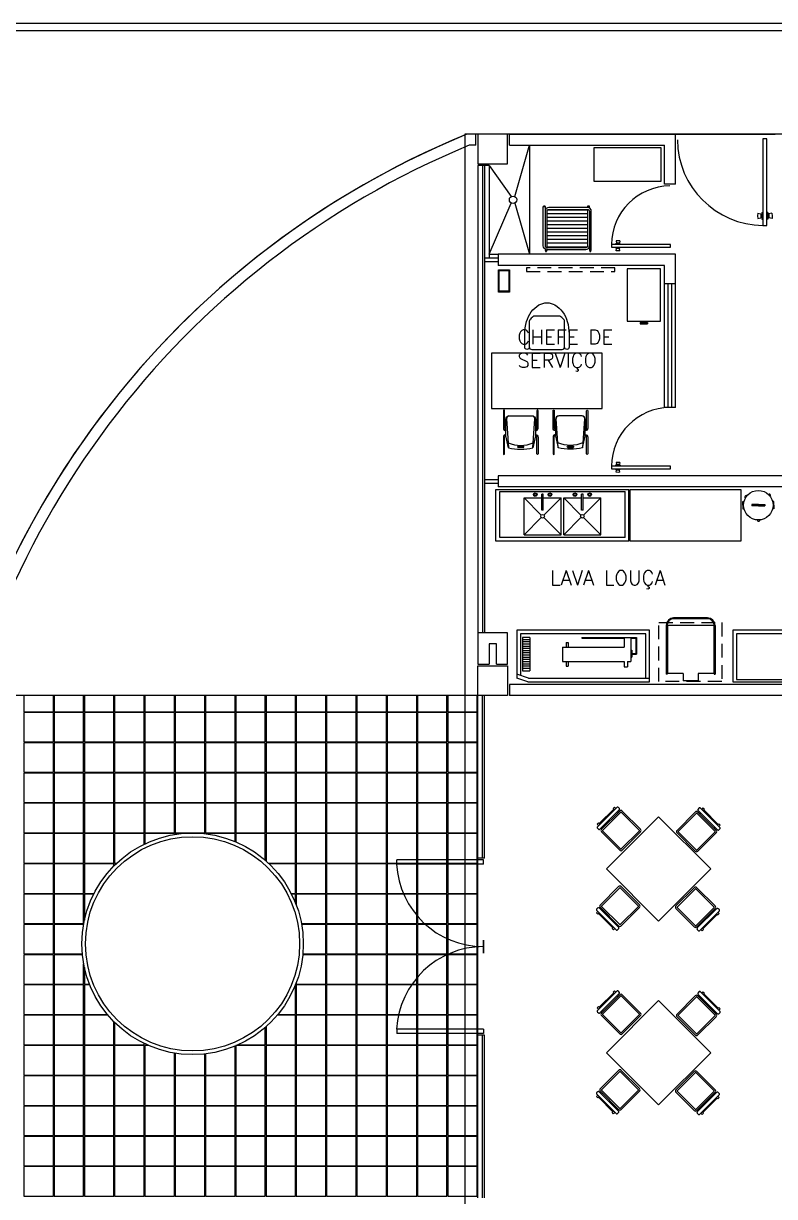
# Model space of a CAD drawing. Extents: x -358 to -207, y -206 to -105.
# Drawn here: x -302.27 to -292.09, y -155.41 to -139.53 of the extents above; entities that cross this region are included whole.
import ezdxf

# ---------------------------------------------------------------- set-up
doc = ezdxf.new("R2010")
doc.units = 0
doc.header["$LTSCALE"] = 1.5
doc.header["$MEASUREMENT"] = 0
doc.linetypes.add('HIDDEN', pattern=[0.375, 0.25, -0.125])
doc.layers.get('0').update_dxf_attribs({"linetype": 'CONTINUOUS'})
for name, color, linetype in [('8CMOB01', 8, 'CONTINUOUS'), ('9CCOLUMNA', 5, 'CONTINUOUS'), ('AREAS', 253, 'CONTINUOUS'), ('CANCEL', 6, 'CONTINUOUS'), ('CCPTAS', 6, 'CONTINUOUS'), ('MOB', 8, 'CONTINUOUS'), ('MSAN', 6, 'CONTINUOUS'), ('OBRAEXTERIOR', 15, 'CONTINUOUS'), ('PISO', 8, 'CONTINUOUS'), ('PUERTAS', 6, 'CONTINUOUS'), ('RCMURO01', 3, 'CONTINUOUS')]:
    doc.layers.add(name, color=color, linetype=linetype)
doc.styles.add('REG-60', font='ROMANS.shx', dxfattribs={"height": 0.195})
doc.styles.add('ROMANS', font='ROMANS.SHX')

# ---------------------------------------------------------------- blocks, each defined once
blk = doc.blocks.new('MUCO01PL')
at = {"color": 0, "linetype": 'ByBlock'}
for p, q in [((0.183, -0.12), (-0.167, -0.12)), ((-0.158, -0.01), (-0.132, -0.01)), ((-0.158, -0.01), (-0.158, -0.035)), ((-0.158, -0.083), (-0.158, -0.098)), ((-0.132, -0.035), (-0.132, -0.01)), ((-0.132, -0.022), (0.145, -0.022)), ((-0.132, -0.098), (-0.132, -0.083)), ((0.145, -0.01), (0.171, -0.01)), ((0.145, -0.01), (0.145, -0.035)), ((0.145, -0.083), (0.145, -0.098)), ((0.171, -0.035), (0.171, -0.01)), ((0.171, -0.098), (0.171, -0.083)), ((0.186, -0.473), (0.186, -0.123))]:
    blk.add_line(p, q, dxfattribs=at)
for points in [[(0.19, -0.035), (-0.18, -0.035, 0.414214), (-0.195, -0.05), (-0.195, -0.068, 0.414214), (-0.18, -0.083), (0.19, -0.083, 0.414214), (0.205, -0.068), (0.205, -0.05, 0.414214)], [(0.183, -0.098), (-0.167, -0.098, 0.414214), (-0.192, -0.123), (-0.192, -0.473, 0.414214), (-0.167, -0.498), (0.183, -0.498, 0.414214), (0.208, -0.473), (0.208, -0.123, 0.414214)]]:
    blk.add_lwpolyline(points, format="xyb", close=True, dxfattribs=at)
for points in [[(-0.17, -0.123), (-0.17, -0.473)], [(-0.167, -0.475), (0.183, -0.475)]]:
    blk.add_lwpolyline(points, dxfattribs=at)
for centre, start, end in [((-0.167, -0.123), 90, 180), ((0.183, -0.123), 0, 90), ((-0.167, -0.473), 180, 270), ((0.183, -0.473), 270, 0)]:
    blk.add_arc(centre, 0.0029, start, end, dxfattribs=at)
blk = doc.blocks.new('MUCO06PL')
at = {"color": 0, "linetype": 'ByBlock'}
blk.add_lwpolyline([(-0.498, 0.497), (-0.498, -0.503), (0.502, -0.503), (0.502, 0.497)], close=True, dxfattribs=at)
blk.add_blockref('MUCO01PL', (0.002, 1.022), dxfattribs=at)
for p, rotation in [((-1.022, 0.002), 90), ((1.022, -0.002), 270), ((-0.002, -1.022), 180)]:
    blk.add_blockref('MUCO01PL', p, dxfattribs=dict(at, rotation=rotation))
blk = doc.blocks.new('PTA-2')
for p, q in [((-0.475, 0.5), (-0.5, 0.5)), ((-0.5, 0), (-0.5, 0.5)), ((-0.475, 0), (-0.475, 0.5)), ((0.475, 0.5), (0.5, 0.5)), ((0.475, 0), (0.475, 0.5)), ((0.5, 0), (0.5, 0.5)), ((-0.475, 0), (-0.5, 0)), ((0.0367, 0), (-0.0367, 0)), ((-0.0367, 0), (0.0367, 0)), ((0.475, 0), (0.5, 0))]:
    blk.add_line(p, q)
for centre, start, end in [((-0.5012, -0.0005), 0.05524, 87.00716), ((0.5012, -0.0005), 92.99284, 179.94476)]:
    blk.add_arc(centre, 0.5012, start, end)
blk = doc.blocks.new('51926A1J')
for p, q in [((0.06, -0.02), (0.06, -0.565)), ((0.11, -0.02), (0.11, -0.57)), ((0.16, -0.02), (0.16, -0.57)), ((0.21, -0.02), (0.21, -0.57)), ((0.26, -0.02), (0.26, -0.57)), ((0.31, -0.02), (0.31, -0.57)), ((0.36, -0.02), (0.36, -0.57)), ((0.41, -0.02), (0.41, -0.57)), ((0.46, -0.02), (0.46, -0.57)), ((0.51, -0.02), (0.51, -0.57)), ((0.56, -0.025), (0.56, -0.57))]:
    blk.add_line(p, q)
for points in [[(0.012, -0.015), (0, -0.015), (0, 0), (0.012, 0)], [(0.032, 0.005), (0.012, 0.005), (0.012, -0.02), (0.025, -0.02)], [(0.607, 0.01), (0.62, 0.01), (0.62, 0.025), (0.607, 0.025)], [(0.012, -0.615), (0, -0.615), (0, -0.6), (0.012, -0.6)], [(0.607, -0.59), (0.62, -0.59), (0.62, -0.575), (0.607, -0.575)]]:
    blk.add_lwpolyline(points)
for points in [[(0.588, -0.595), (0.607, -0.595), (0.607, -0.57), (0.595, -0.57, -0.414214), (0.545, -0.62), (0.012, -0.62), (0.012, -0.595), (0.545, -0.595, 0.414214), (0.57, -0.57), (0.075, -0.57, -0.414214), (0.05, -0.545), (0.05, -0.02, -0.414214), (0.075, 0.005), (0.607, 0.005), (0.607, 0.03), (0.075, 0.03, 0.414214), (0.025, -0.02), (0.025, -0.545, 0.414214), (0.075, -0.595)], [(0.595, -0.57), (0.595, -0.045, 0.414214), (0.545, 0.005)], [(0.05, -0.02), (0.545, -0.02, -0.414214), (0.57, -0.045), (0.57, -0.57)]]:
    blk.add_lwpolyline(points, format="xyb")
at = {"style": 'ROMANS'}
for tag, p, flags in [('CLAVEENPLANO', (0.277, -0.551), 4), ('CLAVEIMSS', (0.288, -0.686), 3), ('DESCRIPCION', (0.288, -0.847), 3), ('LOCALIMSS', (0.287, -0.998), 5), ('LOCAL', (0.287, -1.141), 5), ('AREA', (0.287, -1.287), 5)]:
    blk.add_attdef(tag, p, '', height=0.1, dxfattribs=dict(at, flags=flags))
blk = doc.blocks.new('CARRO-ASEO')
at = {"layer": 'MOB', "rotation": 90}
blk.add_blockref('51926A1J', (-0.296, -0.74), dxfattribs=at)
blk = doc.blocks.new('PUERTA')
at = {"color": 0}
for p, q in [((-1.243, 0.995), (-1.242, 1.032)), ((-1.241, 0.962), (-1.243, 0.995)), ((-1.242, 1.032), (-1.202, 1.024)), ((-1.241, 0.962), (-1.202, 0.969)), ((-1.202, 0.969), (-1.202, 1.024)), ((-1.202, 1.016), (-1.188, 1.016)), ((-1.202, 0.976), (-1.188, 0.976)), ((-1.188, 0.955), (-1.188, 1.042)), ((-1.188, 1.042), (-1.175, 1.042)), ((-1.188, 0.955), (-1.175, 0.955)), ((-1.108, 1.042), (-1.121, 1.042)), ((-1.108, 0.955), (-1.121, 0.955)), ((-1.108, 0.955), (-1.108, 1.042)), ((-1.095, 1.016), (-1.108, 1.016)), ((-1.095, 0.976), (-1.108, 0.976)), ((-1.055, 1.032), (-1.095, 1.024)), ((-1.095, 0.969), (-1.095, 1.024)), ((-1.055, 0.962), (-1.095, 0.969)), ((-1.053, 0.995), (-1.055, 1.032)), ((-1.055, 0.962), (-1.053, 0.995))]:
    blk.add_line(p, q, dxfattribs=at)
blk.add_lwpolyline([(-1.123, 1.122), (-1.174, 1.122), (-1.174, -0.013), (-1.123, -0.013), (-1.123, 1.121)], dxfattribs=at)
blk.add_arc((-1.132, -0.01), 1.132, 0.5231, 89.5602, dxfattribs=at)
blk = doc.blocks.new('ANAQUEL')
for p, q in [((0.455, 0.45), (-0.455, 0.45)), ((-0.455, 0.45), (-0.455, 0)), ((0.455, 0), (0.455, 0.45)), ((-0.455, 0), (0.455, 0))]:
    blk.add_line(p, q)
blk = doc.blocks.new('M-180-ESCURRI')
for p, q in [((-0.15, 0.7), (-1.8, 0.7)), ((-1.8, 0.7), (-1.8, 0)), ((-0.158, 0.65), (-1.8, 0.65)), ((-1.75, 0.65), (-1.75, 0.05)), ((-0.158, 0.65), (0, 0.597)), ((-0.15, 0.7), (0, 0.65)), ((0, 0), (0, 0.65)), ((-0.079, 0.55), (-0.179, 0.55)), ((-0.179, 0.1), (-0.179, 0.55)), ((-0.179, 0.52), (-0.079, 0.52)), ((-0.179, 0.49), (-0.079, 0.49)), ((-0.079, 0.1), (-0.079, 0.55)), ((-0.05, 0.05), (-0.05, 0.614)), ((-0.179, 0.46), (-0.079, 0.46)), ((-0.179, 0.43), (-0.079, 0.43)), ((-0.179, 0.4), (-0.079, 0.4)), ((-0.179, 0.37), (-0.079, 0.37)), ((-0.179, 0.34), (-0.079, 0.34)), ((-0.179, 0.31), (-0.079, 0.31)), ((-0.179, 0.28), (-0.079, 0.28)), ((-0.179, 0.25), (-0.079, 0.25)), ((-0.179, 0.22), (-0.079, 0.22)), ((-0.179, 0.19), (-0.079, 0.19)), ((-0.179, 0.16), (-0.079, 0.16)), ((-1.8, 0), (0, 0)), ((-1.75, 0.05), (-0.05, 0.05)), ((-0.179, 0.13), (-0.079, 0.13)), ((-0.179, 0.1), (-0.079, 0.1))]:
    blk.add_line(p, q)
blk = doc.blocks.new('E-T40LB')
at = {"layer": 'MOB'}
for p, q in [((-0.37, -0.176), (-0.37, 0.665)), ((-0.37, 0.665), (-0.116, 0.665)), ((-0.37, 0.575), (0, 0.575)), ((-0.36, 0.655), (-0.126, 0.655)), ((-0.36, 0.575), (-0.36, 0.655)), ((-0.176, 0.575), (-0.176, 0.594)), ((-0.176, 0.594), (-0.066, 0.594)), ((-0.126, 0.594), (-0.126, 0.655)), ((-0.116, 0.594), (-0.116, 0.665)), ((-0.066, 0.575), (-0.066, 0.594)), ((0, 0.525), (0, 0.575)), ((-0.37, 0.475), (-0.22, 0.475)), ((-0.36, -0.176), (-0.36, 0.475)), ((-0.22, -0.475), (-0.22, 0.475)), ((0, 0.525), (0.081, 0.525)), ((0, -0.475), (0, 0.475)), ((0, 0.475), (0.081, 0.475)), ((0.081, 0.475), (0.081, 0.525)), ((-0.37, -0.176), (-0.36, -0.176)), ((-0.292, -0.388), (-0.22, -0.388)), ((-0.292, -0.418), (-0.292, -0.388)), ((-0.292, -0.418), (-0.22, -0.418)), ((-0.22, -0.475), (0, -0.475)), ((0, -0.388), (0.072, -0.388)), ((0, -0.418), (0.072, -0.418)), ((0.072, -0.418), (0.072, -0.388))]:
    blk.add_line(p, q, dxfattribs=at)
blk = doc.blocks.new('M180DTC')
for p, q in [((-0.9, 0.7), (0.9, 0.7)), ((-0.9, 0.7), (-0.9, 0)), ((-0.85, 0.65), (0.85, 0.65)), ((-0.85, 0.65), (-0.85, 0.03)), ((0.85, 0.65), (0.85, 0.03)), ((0.9, 0.7), (0.9, 0)), ((-0.019, 0.615), (-0.519, 0.615)), ((-0.519, 0.615), (-0.287, 0.383)), ((-0.519, 0.615), (-0.519, 0.115)), ((-0.251, 0.383), (-0.019, 0.615)), ((-0.019, 0.615), (-0.019, 0.115)), ((0.519, 0.615), (0.019, 0.615)), ((0.019, 0.615), (0.019, 0.115)), ((0.019, 0.615), (0.251, 0.383)), ((0.287, 0.383), (0.519, 0.615)), ((0.519, 0.615), (0.519, 0.115)), ((-0.519, 0.115), (-0.287, 0.348)), ((-0.251, 0.348), (-0.019, 0.115)), ((0.019, 0.115), (0.251, 0.348)), ((0.287, 0.348), (0.519, 0.115)), ((-0.279, 0.281), (-0.279, 0.067)), ((-0.279, 0.281), (-0.259, 0.281)), ((-0.259, 0.281), (-0.259, 0.067)), ((0.259, 0.281), (0.279, 0.281)), ((0.259, 0.281), (0.259, 0.067)), ((0.279, 0.281), (0.279, 0.067)), ((0.9, 0), (-0.9, 0)), ((0.85, 0.03), (-0.85, 0.03)), ((-0.279, 0.115), (-0.519, 0.115)), ((-0.279, 0.067), (-0.259, 0.067)), ((-0.019, 0.115), (-0.259, 0.115)), ((0.259, 0.115), (0.019, 0.115)), ((0.259, 0.067), (0.279, 0.067)), ((0.519, 0.115), (0.279, 0.115))]:
    blk.add_line(p, q)
for centre, radius in [((-0.269, 0.365), 0.025), ((0.269, 0.365), 0.025), ((-0.369, 0.072), 0.025), ((-0.369, 0.072), 0.015), ((-0.169, 0.072), 0.025), ((-0.169, 0.072), 0.015), ((0.169, 0.072), 0.025), ((0.169, 0.072), 0.015), ((0.369, 0.072), 0.025), ((0.369, 0.072), 0.015)]:
    blk.add_circle(centre, radius)
blk = doc.blocks.new('SILLA-A-A')
for p, q in [((-0.035, 0.427), (0.035, 0.427)), ((-0.035, 0.41), (0.035, 0.41))]:
    blk.add_line(p, q)
for points in [[(-0.2, 0.253, -0.414214), (-0.235, 0.288), (-0.235, 0.514, -1), (-0.218, 0.514), (-0.218, 0.288, 0.414214), (-0.2, 0.27)], [(0.2, 0.253, 0.414214), (0.235, 0.288), (0.235, 0.514, 1), (0.218, 0.514), (0.218, 0.288, -0.414214), (0.2, 0.27)], [(0.165, 0.433), (0.2, 0.27), (0.2, 0.044, -0.414214), (0.157, 0), (-0.157, 0, -0.414214), (-0.2, 0.044), (-0.2, 0.27), (-0.165, 0.433)], [(0.162, 0, 0.342318), (0.191, 0.039), (0.165, 0.433, 0.120336), (-0.165, 0.433), (-0.191, 0.039, 0.342318), (-0.162, 0)], [(-0.2, 0.203, 0.414214), (-0.235, 0.168), (-0.235, -0.07, 1), (-0.218, -0.07), (-0.218, 0.168, -0.414214), (-0.2, 0.185)], [(0.2, 0.185, -0.414214), (0.218, 0.168), (0.218, -0.07, 1), (0.235, -0.07), (0.235, 0.168, 0.414214), (0.2, 0.203)]]:
    blk.add_lwpolyline(points, format="xyb")
for centre, radius, start, end in [((0, 0), 0.401, 64.9925, 115.0075), ((-0.035, 0.418), 0.00871, 90, 270), ((0.035, 0.418), 0.00871, 270, 90)]:
    blk.add_arc(centre, radius, start, end)
blk = doc.blocks.new('CARROPAT')
for p, q in [((-0.21, 0), (-0.21, 0.049)), ((-0.21, 0.049), (-0.194, 0.049)), ((-0.21, 0), (-0.21, -0.049)), ((-0.086, -0.01), (-0.086, 0.01)), ((0, 0.01), (-0.086, 0.01)), ((0, 0.01), (0.086, 0.01)), ((0.086, -0.01), (0.086, 0.01)), ((0.21, 0.049), (0.194, 0.049)), ((0.21, 0), (0.21, 0.049)), ((0.21, 0), (0.21, -0.049)), ((-0.21, -0.049), (-0.194, -0.049)), ((0, -0.01), (-0.086, -0.01)), ((0, -0.01), (0.086, -0.01)), ((0.21, -0.049), (0.194, -0.049))]:
    blk.add_line(p, q)
blk.add_circle((0, 0), 0.2)
for centre, start, end in [((-0.003, 0.2), 357.4706, 184.5225), ((-0.149, -0.133), 128.2497, 315.3016), ((0.166, -0.112), 232.4558, 59.5076)]:
    blk.add_arc(centre, 0.0177, start, end)
blk = doc.blocks.new('ARCHI-4G')
for p, q in [((0.225, 0), (-0.225, 0)), ((-0.225, 0), (-0.225, -0.71)), ((0.225, -0.71), (0.225, 0)), ((-0.225, -0.71), (0.225, -0.71)), ((-0.05, -0.73), (0.05, -0.73)), ((-0.05, -0.73), (-0.05, -0.745)), ((-0.05, -0.745), (0.05, -0.745)), ((0.05, -0.73), (0.05, -0.745))]:
    blk.add_line(p, q)
blk = doc.blocks.new('M230TC')
for p, q in [((-1.15, 0.7), (1.15, 0.7)), ((-1.15, 0.7), (-1.15, 0)), ((-1.1, 0.65), (1.1, 0.65)), ((-1.1, 0.65), (-1.1, 0.03)), ((1.1, 0.65), (1.1, 0.03)), ((1.15, 0.7), (1.15, 0)), ((-0.25, 0.615), (-0.25, 0.115)), ((0.25, 0.615), (-0.25, 0.615)), ((-0.25, 0.615), (-0.018, 0.383)), ((0.018, 0.383), (0.25, 0.615)), ((0.25, 0.615), (0.25, 0.115)), ((-0.25, 0.115), (-0.018, 0.348)), ((0.018, 0.348), (0.25, 0.115)), ((-0.01, 0.281), (0.01, 0.281)), ((-0.01, 0.281), (-0.01, 0.067)), ((0.01, 0.281), (0.01, 0.067)), ((1.15, 0), (-1.15, 0)), ((1.1, 0.03), (-1.1, 0.03)), ((-0.01, 0.115), (-0.25, 0.115)), ((-0.01, 0.067), (0.01, 0.067)), ((0.25, 0.115), (0.01, 0.115))]:
    blk.add_line(p, q)
for centre, radius in [((0, 0.365), 0.025), ((-0.1, 0.072), 0.025), ((-0.1, 0.072), 0.015), ((0.1, 0.072), 0.025), ((0.1, 0.072), 0.015)]:
    blk.add_circle(centre, radius)
blk = doc.blocks.new('LAV-LOZA')
for p, q in [((0, 0.33), (0.66, 0.33)), ((0, 0.32), (0.66, 0.32)), ((0.66, 0.32), (0.66, 0.33)), ((-0.1, 0.23), (-0.1, -0.23)), ((-0.09, 0.23), (-0.09, -0.23)), ((0, 0.315), (0, -0.315)), ((0, 0.315), (0.65, 0.315)), ((0.65, 0.315), (0.65, 0.1)), ((0.65, 0.1), (0.75, 0.1)), ((0.75, 0.1), (0.75, -0.1)), ((0.65, -0.1), (0.65, -0.315)), ((0.65, -0.1), (0.75, -0.1)), ((0, -0.315), (0.65, -0.315)), ((0, -0.32), (0.66, -0.32)), ((0, -0.33), (0.66, -0.33)), ((0.66, -0.32), (0.66, -0.33))]:
    blk.add_line(p, q)
for centre, radius, start, end in [((0, 0.23), 0.1, 90, 180), ((0, 0.23), 0.09, 90, 180), ((0, -0.23), 0.1, 180, 270), ((0, -0.23), 0.09, 180, 270)]:
    blk.add_arc(centre, radius, start, end)
blk = doc.blocks.new('CESTO')
for points in [[(-0.077, 0.159), (0.073, 0.159), (0.073, -0.141), (-0.077, -0.141)], [(-0.067, 0.149), (0.063, 0.149), (0.063, -0.131), (-0.067, -0.131)]]:
    blk.add_lwpolyline(points, close=True)
blk = doc.blocks.new('SILLON-G-OF')
blk.add_lwpolyline([(0.24, 0.6, -1), (0.3, 0.6), (0.3, 0.42, -0.072039), (0.276, 0.254, -0.083339), (0.212, 0.123, -0.106661), (0.109, 0.029, -0.132138), (0, 0, -0.132138), (-0.109, 0.029, -0.106661), (-0.212, 0.123, -0.083339), (-0.276, 0.254, -0.072039), (-0.3, 0.42), (-0.3, 0.6, -1), (-0.24, 0.6)], format="xyb")
blk.add_lwpolyline([(-0.24, 0.596), (-0.24, 0.252, 0.173631), (-0.232, 0.23, 0.048903), (-0.19, 0.188, 0.173631), (-0.168, 0.18), (0.168, 0.18, 0.173631), (0.19, 0.188, 0.048903), (0.232, 0.23, 0.173631), (0.24, 0.252), (0.24, 0.596, 0.414214), (0.204, 0.632), (-0.204, 0.632, 0.414214)], format="xyb", close=True)

msp = doc.modelspace()

# ---------------------------------------------------------------- linework, layer by layer
at = {"layer": '9CCOLUMNA'}
for points in [[(-295.71, -141.03), (-296.11, -141.03), (-296.11, -141.43), (-295.71, -141.43)], [(-295.71, -141.03), (-296.11, -141.03), (-296.11, -141.43), (-295.71, -141.43)], [(-295.71, -148.63), (-296.11, -148.63), (-296.11, -148.23), (-295.71, -148.23)], [(-295.71, -148.63), (-296.11, -148.63), (-296.11, -148.23), (-295.71, -148.23)]]:
    msp.add_lwpolyline(points, close=True, dxfattribs=at)
at = {"layer": 'AREAS'}
msp.add_lwpolyline([(-273.93, -192.01), (-273.93, -141.03), (-296.29, -141.03), (-296.29, -192.01)], close=True, dxfattribs=at)
msp.add_arc((-291.76, -151.992), 11.85, 112.3189, 247.5243, dxfattribs=at)
at = {"layer": 'CANCEL', "ltscale": 0.06}
for p, q in [((-296.11, -141.455), (-296.11, -147.78)), ((-296.05, -141.455), (-296.05, -147.78)), ((-296.05, -141.455), (-296.05, -147.755)), ((-296.02, -141.455), (-296.02, -147.78)), ((-296.02, -141.455), (-296.02, -143.689)), ((-295.96, -141.455), (-295.96, -142.705)), ((-296.02, -142.705), (-295.835, -142.705)), ((-296.02, -142.755), (-295.835, -142.755)), ((-295.96, -142.655), (-295.835, -142.655)), ((-293.585, -144.73), (-293.585, -143.055)), ((-293.535, -144.73), (-293.535, -143.055)), ((-293.485, -144.73), (-293.485, -143.055)), ((-293.435, -144.73), (-293.435, -143.055)), ((-296.02, -143.792), (-296.02, -145.705)), ((-293.435, -144.73), (-293.585, -144.73)), ((-296.02, -145.705), (-295.835, -145.705)), ((-296.02, -145.755), (-296.02, -147.755)), ((-296.02, -145.755), (-295.835, -145.755)), ((-296.11, -150.83), (-296.11, -148.63)), ((-296.05, -150.83), (-296.05, -148.63)), ((-296.02, -150.83), (-296.02, -148.63)), ((-296.02, -150.83), (-296.11, -150.83)), ((-296.11, -155.43), (-296.11, -153.23)), ((-296.02, -153.23), (-296.11, -153.23)), ((-296.05, -155.43), (-296.05, -153.23)), ((-296.02, -155.43), (-296.02, -153.23))]:
    msp.add_line(p, q, dxfattribs=at)
at = {"layer": 'CCPTAS'}
msp.add_lwpolyline([(-295.96, -141.455), (-296.11, -141.455)], dxfattribs=at)
at = {"layer": 'MOB', "linetype": 'HIDDEN', "ltscale": 0.5}
for points in [[(-294.255, -142.889), (-294.255, -142.839), (-295.455, -142.839), (-295.455, -142.889)], [(-292.809, -148.442), (-293.659, -148.442), (-293.659, -147.642), (-292.809, -147.642)]]:
    msp.add_lwpolyline(points, close=True, dxfattribs=at)
at = {"layer": 'MOB'}
for points in [[(-294.426, -143.992), (-295.926, -143.992), (-295.926, -144.742), (-294.426, -144.742)], [(-292.548, -145.838), (-292.548, -146.538), (-294.048, -146.538), (-294.048, -145.838)]]:
    msp.add_lwpolyline(points, close=True, dxfattribs=at)
at = {"layer": 'MSAN'}
for p, q in [((-295.612, -141.873), (-295.41, -141.18)), ((-295.41, -141.18), (-295.41, -142.655)), ((-295.96, -141.455), (-295.659, -141.873)), ((-295.96, -142.655), (-295.659, -141.962)), ((-295.612, -141.962), (-295.41, -142.655))]:
    msp.add_line(p, q, dxfattribs=at)
msp.add_circle((-295.635, -141.917), 0.05, dxfattribs=at)
at = {"layer": 'OBRAEXTERIOR', "color": 7}
msp.add_line((-277.71, -139.53), (-303.052, -139.53), dxfattribs=at)
at = {"layer": 'OBRAEXTERIOR'}
msp.add_line((-277.71, -139.63), (-303.008, -139.63), dxfattribs=at)
at = {"layer": 'PISO', "ltscale": 0.06}
msp.add_line((-296.11, -148.63), (-302.967, -148.63), dxfattribs=at)
at = {"layer": 'PISO', "color": 8, "ltscale": 0.06}
msp.add_line((-296.11, -153.23), (-296.11, -150.83), dxfattribs=at)
at = {"layer": 'PISO'}
for points in [[(-302.26, -148.63), (-302.26, -148.849), (-301.86, -148.849), (-301.86, -148.63)], [(-301.85, -148.63), (-301.85, -148.849), (-301.45, -148.849), (-301.45, -148.63)], [(-301.44, -148.63), (-301.44, -148.849), (-301.04, -148.849), (-301.04, -148.63)], [(-301.03, -148.63), (-301.03, -148.849), (-300.63, -148.849), (-300.63, -148.63)], [(-300.62, -148.63), (-300.62, -148.849), (-300.22, -148.849), (-300.22, -148.63)], [(-300.21, -148.63), (-300.21, -148.849), (-299.81, -148.849), (-299.81, -148.63)], [(-299.8, -148.63), (-299.8, -148.849), (-299.4, -148.849), (-299.4, -148.63)], [(-299.39, -148.63), (-299.39, -148.849), (-298.99, -148.849), (-298.99, -148.63)], [(-298.98, -148.63), (-298.98, -148.849), (-298.58, -148.849), (-298.58, -148.63)], [(-298.57, -148.63), (-298.57, -148.849), (-298.17, -148.849), (-298.17, -148.63)], [(-298.16, -148.63), (-298.16, -148.849), (-297.76, -148.849), (-297.76, -148.63)], [(-297.75, -148.63), (-297.75, -148.849), (-297.35, -148.849), (-297.35, -148.63)], [(-297.34, -148.63), (-297.34, -148.849), (-296.94, -148.849), (-296.94, -148.63)], [(-296.93, -148.63), (-296.93, -148.849), (-296.53, -148.849), (-296.53, -148.63)], [(-296.52, -148.63), (-296.52, -148.849), (-296.12, -148.849), (-296.12, -148.63)], [(-300.63, -150.643), (-300.63, -150.499), (-301.03, -150.499), (-301.03, -150.899), (-301.002, -150.899)], [(-300.22, -150.513), (-300.22, -150.499), (-300.62, -150.499), (-300.62, -150.638)], [(-300.114, -150.499), (-300.21, -150.499), (-300.21, -150.511)], [(-299.81, -150.502), (-299.81, -150.499), (-299.836, -150.499)], [(-299.4, -150.607), (-299.4, -150.499), (-299.8, -150.499), (-299.8, -150.503)], [(-298.99, -150.861), (-298.99, -150.499), (-299.39, -150.499), (-299.39, -150.611)], [(-298.948, -150.899), (-298.58, -150.899), (-298.58, -150.499), (-298.98, -150.499), (-298.98, -150.87)], [(-301.04, -150.936), (-301.04, -150.909), (-301.44, -150.909), (-301.44, -151.309), (-301.31, -151.309)], [(-298.64, -151.309), (-298.58, -151.309), (-298.58, -150.909), (-298.938, -150.909)], [(-301.315, -151.319), (-301.44, -151.319), (-301.44, -151.671)], [(-298.58, -151.441), (-298.58, -151.319), (-298.635, -151.319)], [(-298.5, -151.719), (-298.17, -151.719), (-298.17, -151.319), (-298.57, -151.319), (-298.57, -151.467)], [(-301.452, -151.729), (-301.85, -151.729), (-301.85, -152.129), (-301.469, -152.129)], [(-298.481, -152.129), (-298.17, -152.129), (-298.17, -151.729), (-298.498, -151.729)], [(-301.468, -152.139), (-301.85, -152.139), (-301.85, -152.539), (-301.45, -152.539), (-301.45, -152.265)], [(-298.57, -152.518), (-298.57, -152.539), (-298.17, -152.539), (-298.17, -152.139), (-298.482, -152.139)], [(-301.44, -152.314), (-301.44, -152.539), (-301.372, -152.539)], [(-301.368, -152.549), (-301.44, -152.549), (-301.44, -152.949), (-301.131, -152.949)], [(-298.82, -152.949), (-298.58, -152.949), (-298.58, -152.549), (-298.582, -152.549)], [(-301.122, -152.959), (-301.44, -152.959), (-301.44, -153.359), (-301.04, -153.359), (-301.04, -153.049)], [(-298.98, -153.115), (-298.98, -153.359), (-298.58, -153.359), (-298.58, -152.959), (-298.828, -152.959)], [(-301.03, -153.059), (-301.03, -153.359), (-300.63, -153.359), (-300.63, -153.342)], [(-299.356, -153.359), (-298.99, -153.359), (-298.99, -153.124)], [(-300.571, -153.369), (-300.62, -153.369), (-300.62, -153.769), (-300.22, -153.769), (-300.22, -153.472)], [(-299.8, -153.482), (-299.8, -153.769), (-299.4, -153.769), (-299.4, -153.378)], [(-300.21, -153.474), (-300.21, -153.769), (-299.81, -153.769), (-299.81, -153.483)]]:
    msp.add_lwpolyline(points, dxfattribs=at)
for points in [[(-301.86, -149.259), (-301.86, -148.859), (-302.26, -148.859), (-302.26, -149.259)], [(-301.45, -149.259), (-301.45, -148.859), (-301.85, -148.859), (-301.85, -149.259)], [(-301.04, -149.259), (-301.04, -148.859), (-301.44, -148.859), (-301.44, -149.259)], [(-300.63, -149.259), (-300.63, -148.859), (-301.03, -148.859), (-301.03, -149.259)], [(-300.22, -149.259), (-300.22, -148.859), (-300.62, -148.859), (-300.62, -149.259)], [(-299.81, -149.259), (-299.81, -148.859), (-300.21, -148.859), (-300.21, -149.259)], [(-299.4, -149.259), (-299.4, -148.859), (-299.8, -148.859), (-299.8, -149.259)], [(-298.99, -149.259), (-298.99, -148.859), (-299.39, -148.859), (-299.39, -149.259)], [(-298.58, -149.259), (-298.58, -148.859), (-298.98, -148.859), (-298.98, -149.259)], [(-298.17, -149.259), (-298.17, -148.859), (-298.57, -148.859), (-298.57, -149.259)], [(-297.76, -149.259), (-297.76, -148.859), (-298.16, -148.859), (-298.16, -149.259)], [(-297.35, -149.259), (-297.35, -148.859), (-297.75, -148.859), (-297.75, -149.259)], [(-296.94, -149.259), (-296.94, -148.859), (-297.34, -148.859), (-297.34, -149.259)], [(-296.53, -149.259), (-296.53, -148.859), (-296.93, -148.859), (-296.93, -149.259)], [(-296.12, -149.259), (-296.12, -148.859), (-296.52, -148.859), (-296.52, -149.259)], [(-301.86, -149.669), (-301.86, -149.269), (-302.26, -149.269), (-302.26, -149.669)], [(-301.45, -149.669), (-301.45, -149.269), (-301.85, -149.269), (-301.85, -149.669)], [(-301.04, -149.669), (-301.04, -149.269), (-301.44, -149.269), (-301.44, -149.669)], [(-300.63, -149.669), (-300.63, -149.269), (-301.03, -149.269), (-301.03, -149.669)], [(-300.22, -149.669), (-300.22, -149.269), (-300.62, -149.269), (-300.62, -149.669)], [(-299.81, -149.669), (-299.81, -149.269), (-300.21, -149.269), (-300.21, -149.669)], [(-299.4, -149.669), (-299.4, -149.269), (-299.8, -149.269), (-299.8, -149.669)], [(-298.99, -149.669), (-298.99, -149.269), (-299.39, -149.269), (-299.39, -149.669)], [(-298.58, -149.669), (-298.58, -149.269), (-298.98, -149.269), (-298.98, -149.669)], [(-298.17, -149.669), (-298.17, -149.269), (-298.57, -149.269), (-298.57, -149.669)], [(-297.76, -149.669), (-297.76, -149.269), (-298.16, -149.269), (-298.16, -149.669)], [(-297.35, -149.669), (-297.35, -149.269), (-297.75, -149.269), (-297.75, -149.669)], [(-296.94, -149.669), (-296.94, -149.269), (-297.34, -149.269), (-297.34, -149.669)], [(-296.53, -149.669), (-296.53, -149.269), (-296.93, -149.269), (-296.93, -149.669)], [(-296.12, -149.669), (-296.12, -149.269), (-296.52, -149.269), (-296.52, -149.669)], [(-301.86, -150.079), (-301.86, -149.679), (-302.26, -149.679), (-302.26, -150.079)], [(-301.45, -150.079), (-301.45, -149.679), (-301.85, -149.679), (-301.85, -150.079)], [(-301.04, -150.079), (-301.04, -149.679), (-301.44, -149.679), (-301.44, -150.079)], [(-300.63, -150.079), (-300.63, -149.679), (-301.03, -149.679), (-301.03, -150.079)], [(-300.22, -150.079), (-300.22, -149.679), (-300.62, -149.679), (-300.62, -150.079)], [(-299.81, -150.079), (-299.81, -149.679), (-300.21, -149.679), (-300.21, -150.079)], [(-299.4, -150.079), (-299.4, -149.679), (-299.8, -149.679), (-299.8, -150.079)], [(-298.99, -150.079), (-298.99, -149.679), (-299.39, -149.679), (-299.39, -150.079)], [(-298.58, -150.079), (-298.58, -149.679), (-298.98, -149.679), (-298.98, -150.079)], [(-298.17, -150.079), (-298.17, -149.679), (-298.57, -149.679), (-298.57, -150.079)], [(-297.76, -150.079), (-297.76, -149.679), (-298.16, -149.679), (-298.16, -150.079)], [(-297.35, -150.079), (-297.35, -149.679), (-297.75, -149.679), (-297.75, -150.079)], [(-296.94, -150.079), (-296.94, -149.679), (-297.34, -149.679), (-297.34, -150.079)], [(-296.53, -150.079), (-296.53, -149.679), (-296.93, -149.679), (-296.93, -150.079)], [(-296.12, -150.079), (-296.12, -149.679), (-296.52, -149.679), (-296.52, -150.079)], [(-301.86, -150.489), (-301.86, -150.089), (-302.26, -150.089), (-302.26, -150.489)], [(-301.45, -150.489), (-301.45, -150.089), (-301.85, -150.089), (-301.85, -150.489)], [(-301.04, -150.489), (-301.04, -150.089), (-301.44, -150.089), (-301.44, -150.489)], [(-300.63, -150.489), (-300.63, -150.089), (-301.03, -150.089), (-301.03, -150.489)], [(-300.22, -150.489), (-300.22, -150.089), (-300.62, -150.089), (-300.62, -150.489)], [(-299.81, -150.489), (-299.81, -150.089), (-300.21, -150.089), (-300.21, -150.489)], [(-299.4, -150.489), (-299.4, -150.089), (-299.8, -150.089), (-299.8, -150.489)], [(-298.99, -150.489), (-298.99, -150.089), (-299.39, -150.089), (-299.39, -150.489)], [(-298.58, -150.489), (-298.58, -150.089), (-298.98, -150.089), (-298.98, -150.489)], [(-298.17, -150.489), (-298.17, -150.089), (-298.57, -150.089), (-298.57, -150.489)], [(-297.76, -150.489), (-297.76, -150.089), (-298.16, -150.089), (-298.16, -150.489)], [(-297.35, -150.489), (-297.35, -150.089), (-297.75, -150.089), (-297.75, -150.489)], [(-296.94, -150.489), (-296.94, -150.089), (-297.34, -150.089), (-297.34, -150.489)], [(-296.53, -150.489), (-296.53, -150.089), (-296.93, -150.089), (-296.93, -150.489)], [(-296.12, -150.489), (-296.12, -150.089), (-296.52, -150.089), (-296.52, -150.489)], [(-301.86, -150.899), (-301.86, -150.499), (-302.26, -150.499), (-302.26, -150.899)], [(-301.45, -150.899), (-301.45, -150.499), (-301.85, -150.499), (-301.85, -150.899)], [(-301.04, -150.899), (-301.04, -150.499), (-301.44, -150.499), (-301.44, -150.899)], [(-298.17, -150.899), (-298.17, -150.499), (-298.57, -150.499), (-298.57, -150.899)], [(-297.76, -150.899), (-297.76, -150.499), (-298.16, -150.499), (-298.16, -150.899)], [(-297.35, -150.899), (-297.35, -150.499), (-297.75, -150.499), (-297.75, -150.899)], [(-296.94, -150.899), (-296.94, -150.499), (-297.34, -150.499), (-297.34, -150.899)], [(-296.53, -150.899), (-296.53, -150.499), (-296.93, -150.499), (-296.93, -150.899)], [(-296.12, -150.899), (-296.12, -150.499), (-296.52, -150.499), (-296.52, -150.899)], [(-301.86, -151.309), (-301.86, -150.909), (-302.26, -150.909), (-302.26, -151.309)], [(-301.45, -151.309), (-301.45, -150.909), (-301.85, -150.909), (-301.85, -151.309)], [(-298.17, -151.309), (-298.17, -150.909), (-298.57, -150.909), (-298.57, -151.309)], [(-297.76, -151.309), (-297.76, -150.909), (-298.16, -150.909), (-298.16, -151.309)], [(-297.35, -151.309), (-297.35, -150.909), (-297.75, -150.909), (-297.75, -151.309)], [(-296.94, -151.309), (-296.94, -150.909), (-297.34, -150.909), (-297.34, -151.309)], [(-296.53, -151.309), (-296.53, -150.909), (-296.93, -150.909), (-296.93, -151.309)], [(-296.12, -151.309), (-296.12, -150.909), (-296.52, -150.909), (-296.52, -151.309)], [(-301.86, -151.719), (-301.86, -151.319), (-302.26, -151.319), (-302.26, -151.719)], [(-301.45, -151.719), (-301.45, -151.319), (-301.85, -151.319), (-301.85, -151.719)], [(-297.76, -151.719), (-297.76, -151.319), (-298.16, -151.319), (-298.16, -151.719)], [(-297.35, -151.719), (-297.35, -151.319), (-297.75, -151.319), (-297.75, -151.719)], [(-296.94, -151.719), (-296.94, -151.319), (-297.34, -151.319), (-297.34, -151.719)], [(-296.53, -151.719), (-296.53, -151.319), (-296.93, -151.319), (-296.93, -151.719)], [(-296.12, -151.719), (-296.12, -151.319), (-296.52, -151.319), (-296.52, -151.719)], [(-301.86, -152.129), (-301.86, -151.729), (-302.26, -151.729), (-302.26, -152.129)], [(-297.76, -152.129), (-297.76, -151.729), (-298.16, -151.729), (-298.16, -152.129)], [(-297.35, -152.129), (-297.35, -151.729), (-297.75, -151.729), (-297.75, -152.129)], [(-296.94, -152.129), (-296.94, -151.729), (-297.34, -151.729), (-297.34, -152.129)], [(-296.53, -152.129), (-296.53, -151.729), (-296.93, -151.729), (-296.93, -152.129)], [(-296.12, -152.129), (-296.12, -151.729), (-296.52, -151.729), (-296.52, -152.129)], [(-301.86, -152.539), (-301.86, -152.139), (-302.26, -152.139), (-302.26, -152.539)], [(-297.76, -152.539), (-297.76, -152.139), (-298.16, -152.139), (-298.16, -152.539)], [(-297.35, -152.539), (-297.35, -152.139), (-297.75, -152.139), (-297.75, -152.539)], [(-296.94, -152.539), (-296.94, -152.139), (-297.34, -152.139), (-297.34, -152.539)], [(-296.53, -152.539), (-296.53, -152.139), (-296.93, -152.139), (-296.93, -152.539)], [(-296.12, -152.539), (-296.12, -152.139), (-296.52, -152.139), (-296.52, -152.539)], [(-301.86, -152.949), (-301.86, -152.549), (-302.26, -152.549), (-302.26, -152.949)], [(-301.45, -152.949), (-301.45, -152.549), (-301.85, -152.549), (-301.85, -152.949)], [(-298.17, -152.949), (-298.17, -152.549), (-298.57, -152.549), (-298.57, -152.949)], [(-297.76, -152.949), (-297.76, -152.549), (-298.16, -152.549), (-298.16, -152.949)], [(-297.35, -152.949), (-297.35, -152.549), (-297.75, -152.549), (-297.75, -152.949)], [(-296.94, -152.949), (-296.94, -152.549), (-297.34, -152.549), (-297.34, -152.949)], [(-296.53, -152.949), (-296.53, -152.549), (-296.93, -152.549), (-296.93, -152.949)], [(-296.12, -152.949), (-296.12, -152.549), (-296.52, -152.549), (-296.52, -152.949)], [(-301.86, -153.359), (-301.86, -152.959), (-302.26, -152.959), (-302.26, -153.359)], [(-301.45, -153.359), (-301.45, -152.959), (-301.85, -152.959), (-301.85, -153.359)], [(-298.17, -153.359), (-298.17, -152.959), (-298.57, -152.959), (-298.57, -153.359)], [(-297.76, -153.359), (-297.76, -152.959), (-298.16, -152.959), (-298.16, -153.359)], [(-297.35, -153.359), (-297.35, -152.959), (-297.75, -152.959), (-297.75, -153.359)], [(-296.94, -153.359), (-296.94, -152.959), (-297.34, -152.959), (-297.34, -153.359)], [(-296.53, -153.359), (-296.53, -152.959), (-296.93, -152.959), (-296.93, -153.359)], [(-296.12, -153.359), (-296.12, -152.959), (-296.52, -152.959), (-296.52, -153.359)], [(-301.86, -153.769), (-301.86, -153.369), (-302.26, -153.369), (-302.26, -153.769)], [(-301.45, -153.769), (-301.45, -153.369), (-301.85, -153.369), (-301.85, -153.769)], [(-301.04, -153.769), (-301.04, -153.369), (-301.44, -153.369), (-301.44, -153.769)], [(-300.63, -153.769), (-300.63, -153.369), (-301.03, -153.369), (-301.03, -153.769)], [(-298.99, -153.769), (-298.99, -153.369), (-299.39, -153.369), (-299.39, -153.769)], [(-298.58, -153.769), (-298.58, -153.369), (-298.98, -153.369), (-298.98, -153.769)], [(-298.17, -153.769), (-298.17, -153.369), (-298.57, -153.369), (-298.57, -153.769)], [(-297.76, -153.769), (-297.76, -153.369), (-298.16, -153.369), (-298.16, -153.769)], [(-297.35, -153.769), (-297.35, -153.369), (-297.75, -153.369), (-297.75, -153.769)], [(-296.94, -153.769), (-296.94, -153.369), (-297.34, -153.369), (-297.34, -153.769)], [(-296.53, -153.769), (-296.53, -153.369), (-296.93, -153.369), (-296.93, -153.769)], [(-296.12, -153.769), (-296.12, -153.369), (-296.52, -153.369), (-296.52, -153.769)], [(-301.86, -154.179), (-301.86, -153.779), (-302.26, -153.779), (-302.26, -154.179)], [(-301.45, -154.179), (-301.45, -153.779), (-301.85, -153.779), (-301.85, -154.179)], [(-301.04, -154.179), (-301.04, -153.779), (-301.44, -153.779), (-301.44, -154.179)], [(-300.63, -154.179), (-300.63, -153.779), (-301.03, -153.779), (-301.03, -154.179)], [(-300.22, -154.179), (-300.22, -153.779), (-300.62, -153.779), (-300.62, -154.179)], [(-299.81, -154.179), (-299.81, -153.779), (-300.21, -153.779), (-300.21, -154.179)], [(-299.4, -154.179), (-299.4, -153.779), (-299.8, -153.779), (-299.8, -154.179)], [(-298.99, -154.179), (-298.99, -153.779), (-299.39, -153.779), (-299.39, -154.179)], [(-298.58, -154.179), (-298.58, -153.779), (-298.98, -153.779), (-298.98, -154.179)], [(-298.17, -154.179), (-298.17, -153.779), (-298.57, -153.779), (-298.57, -154.179)], [(-297.76, -154.179), (-297.76, -153.779), (-298.16, -153.779), (-298.16, -154.179)], [(-297.35, -154.179), (-297.35, -153.779), (-297.75, -153.779), (-297.75, -154.179)], [(-296.94, -154.179), (-296.94, -153.779), (-297.34, -153.779), (-297.34, -154.179)], [(-296.53, -154.179), (-296.53, -153.779), (-296.93, -153.779), (-296.93, -154.179)], [(-296.12, -154.179), (-296.12, -153.779), (-296.52, -153.779), (-296.52, -154.179)], [(-301.86, -154.589), (-301.86, -154.189), (-302.26, -154.189), (-302.26, -154.589)], [(-301.45, -154.589), (-301.45, -154.189), (-301.85, -154.189), (-301.85, -154.589)], [(-301.04, -154.589), (-301.04, -154.189), (-301.44, -154.189), (-301.44, -154.589)], [(-300.63, -154.589), (-300.63, -154.189), (-301.03, -154.189), (-301.03, -154.589)], [(-300.22, -154.589), (-300.22, -154.189), (-300.62, -154.189), (-300.62, -154.589)], [(-299.81, -154.589), (-299.81, -154.189), (-300.21, -154.189), (-300.21, -154.589)], [(-299.4, -154.589), (-299.4, -154.189), (-299.8, -154.189), (-299.8, -154.589)], [(-298.99, -154.589), (-298.99, -154.189), (-299.39, -154.189), (-299.39, -154.589)], [(-298.58, -154.589), (-298.58, -154.189), (-298.98, -154.189), (-298.98, -154.589)], [(-298.17, -154.589), (-298.17, -154.189), (-298.57, -154.189), (-298.57, -154.589)], [(-297.76, -154.589), (-297.76, -154.189), (-298.16, -154.189), (-298.16, -154.589)], [(-297.35, -154.589), (-297.35, -154.189), (-297.75, -154.189), (-297.75, -154.589)], [(-296.94, -154.589), (-296.94, -154.189), (-297.34, -154.189), (-297.34, -154.589)], [(-296.53, -154.589), (-296.53, -154.189), (-296.93, -154.189), (-296.93, -154.589)], [(-296.12, -154.589), (-296.12, -154.189), (-296.52, -154.189), (-296.52, -154.589)], [(-301.86, -154.999), (-301.86, -154.599), (-302.26, -154.599), (-302.26, -154.999)], [(-301.45, -154.999), (-301.45, -154.599), (-301.85, -154.599), (-301.85, -154.999)], [(-301.04, -154.999), (-301.04, -154.599), (-301.44, -154.599), (-301.44, -154.999)], [(-300.63, -154.999), (-300.63, -154.599), (-301.03, -154.599), (-301.03, -154.999)], [(-300.22, -154.999), (-300.22, -154.599), (-300.62, -154.599), (-300.62, -154.999)], [(-299.81, -154.999), (-299.81, -154.599), (-300.21, -154.599), (-300.21, -154.999)], [(-299.4, -154.999), (-299.4, -154.599), (-299.8, -154.599), (-299.8, -154.999)], [(-298.99, -154.999), (-298.99, -154.599), (-299.39, -154.599), (-299.39, -154.999)], [(-298.58, -154.999), (-298.58, -154.599), (-298.98, -154.599), (-298.98, -154.999)], [(-298.17, -154.999), (-298.17, -154.599), (-298.57, -154.599), (-298.57, -154.999)], [(-297.76, -154.999), (-297.76, -154.599), (-298.16, -154.599), (-298.16, -154.999)], [(-297.35, -154.999), (-297.35, -154.599), (-297.75, -154.599), (-297.75, -154.999)], [(-296.94, -154.999), (-296.94, -154.599), (-297.34, -154.599), (-297.34, -154.999)], [(-296.53, -154.999), (-296.53, -154.599), (-296.93, -154.599), (-296.93, -154.999)], [(-296.12, -154.999), (-296.12, -154.599), (-296.52, -154.599), (-296.52, -154.999)], [(-301.86, -155.409), (-301.86, -155.009), (-302.26, -155.009), (-302.26, -155.409)], [(-301.45, -155.409), (-301.45, -155.009), (-301.85, -155.009), (-301.85, -155.409)], [(-301.04, -155.409), (-301.04, -155.009), (-301.44, -155.009), (-301.44, -155.409)], [(-300.63, -155.409), (-300.63, -155.009), (-301.03, -155.009), (-301.03, -155.409)], [(-300.22, -155.409), (-300.22, -155.009), (-300.62, -155.009), (-300.62, -155.409)], [(-299.81, -155.409), (-299.81, -155.009), (-300.21, -155.009), (-300.21, -155.409)], [(-299.4, -155.409), (-299.4, -155.009), (-299.8, -155.009), (-299.8, -155.409)], [(-298.99, -155.409), (-298.99, -155.009), (-299.39, -155.009), (-299.39, -155.409)], [(-298.58, -155.409), (-298.58, -155.009), (-298.98, -155.009), (-298.98, -155.409)], [(-298.17, -155.409), (-298.17, -155.009), (-298.57, -155.009), (-298.57, -155.409)], [(-297.76, -155.409), (-297.76, -155.009), (-298.16, -155.009), (-298.16, -155.409)], [(-297.35, -155.409), (-297.35, -155.009), (-297.75, -155.009), (-297.75, -155.409)], [(-296.94, -155.409), (-296.94, -155.009), (-297.34, -155.009), (-297.34, -155.409)], [(-296.53, -155.409), (-296.53, -155.009), (-296.93, -155.009), (-296.93, -155.409)], [(-296.12, -155.409), (-296.12, -155.009), (-296.52, -155.009), (-296.52, -155.409)]]:
    msp.add_lwpolyline(points, close=True, dxfattribs=at)
at = {"layer": 'PISO', "color": 8, "ltscale": 0.06}
for radius in [1.5, 1.45]:
    msp.add_circle((-299.975, -151.992), radius, dxfattribs=at)
at = {"layer": 'PUERTAS'}
msp.add_line((-293.435, -141.03), (-292.085, -141.03), dxfattribs=at)
at = {"layer": 'RCMURO01', "ltscale": 0.06}
for p, q in [((-296.14, -141.03), (-296.26, -141.03)), ((-296.14, -141.18), (-296.14, -141.03)), ((-296.14, -141.18), (-296.23, -141.18))]:
    msp.add_line(p, q, dxfattribs=at)
at = {"layer": 'RCMURO01'}
for p, q in [((-295.685, -141.03), (-293.435, -141.03)), ((-293.435, -141.705), (-293.435, -141.03)), ((-295.685, -141.18), (-293.585, -141.18)), ((-293.585, -141.705), (-293.585, -141.18)), ((-293.435, -141.705), (-293.585, -141.705)), ((-293.435, -142.655), (-295.835, -142.655)), ((-295.835, -142.655), (-295.835, -142.805)), ((-293.435, -143.055), (-293.435, -142.655)), ((-293.585, -142.805), (-295.835, -142.805)), ((-293.585, -143.055), (-293.585, -142.805)), ((-293.435, -143.055), (-293.585, -143.055)), ((-291.935, -145.655), (-295.835, -145.655)), ((-295.835, -145.655), (-295.835, -145.805)), ((-291.935, -145.805), (-295.835, -145.805)), ((-296.11, -147.78), (-296.11, -148.205)), ((-295.71, -147.78), (-296.11, -147.78)), ((-295.71, -148.205), (-295.71, -147.78)), ((-295.86, -147.93), (-295.96, -147.93)), ((-295.96, -147.93), (-295.96, -148.205)), ((-295.86, -148.205), (-295.86, -147.93)), ((-296.11, -148.205), (-295.96, -148.205)), ((-295.86, -148.205), (-295.71, -148.205)), ((-291.235, -148.48), (-295.684, -148.48)), ((-295.684, -148.48), (-295.684, -148.63)), ((-291.235, -148.63), (-295.684, -148.63))]:
    msp.add_line(p, q, dxfattribs=at)
msp.add_lwpolyline([(-295.685, -141.18), (-295.685, -141.03)], dxfattribs=at)
at = {"layer": 'RCMURO01', "ltscale": 0.06}
for radius, start, end in [(11.85, 112.3189, 175.6444), (11.7, 112.4633, 173.6208), (11.85, 184.3556, 247.5243), (11.7, 186.3792, 248.0144)]:
    msp.add_arc((-291.76, -151.992), radius, start, end, dxfattribs=at)

# ---------------------------------------------------------------- block references
at = {"layer": '8CMOB01', "linetype": 'ByBlock', "rotation": 45}
for p in [(-293.668, -150.978), (-290.734, -150.978), (-293.668, -153.466), (-290.734, -153.466)]:
    msp.add_blockref('MUCO06PL', p, dxfattribs=at)
at = {"layer": 'CCPTAS', "xscale": 2.352, "yscale": 2.352, "zscale": 2.352, "rotation": 90}
msp.add_blockref('PTA-2', (-296.035, -152.03), dxfattribs=at)
at = {"layer": 'MOB'}
for name, p in [('ANAQUEL', (-294.085, -141.666)), ('ARCHI-4G', (-293.865, -142.851))]:
    msp.add_blockref(name, p, dxfattribs=at)
at = {"layer": 'MOB', "rotation": 180}
for name, p in [('CARRO-ASEO', (-294.901, -142.737)), ('CESTO', (-295.76, -143.007)), ('SILLON-G-OF', (-295.176, -143.313)), ('SILLA-A-A', (-295.531, -144.843)), ('CARROPAT', (-292.313, -146.053))]:
    msp.add_blockref(name, p, dxfattribs=at)
at = {"layer": 'MOB', "xscale": -1, "rotation": 180}
msp.add_blockref('SILLA-A-A', (-294.858, -144.843), dxfattribs=at)
at = {"layer": 'MOB', "xscale": 0.8800000000000001, "yscale": 0.8800000000000001, "zscale": 0.8800000000000001, "rotation": 270}
msp.add_blockref('E-T40LB', (-294.547, -148.17), dxfattribs=at)
at = {"layer": 'MSAN'}
for name, p, rotation in [('M180DTC', (-294.966, -145.838), 180), ('LAV-LOZA', (-293.23, -147.68), 270), ('M-180-ESCURRI', (-295.585, -147.744), 180)]:
    msp.add_blockref(name, p, dxfattribs=dict(at, rotation=rotation))
at = {"layer": 'MSAN', "xscale": -1}
msp.add_blockref('M230TC', (-291.51, -148.444), dxfattribs=at)
at = {"layer": 'PUERTAS'}
for p, xscale, yscale, zscale, rotation in [((-293.41, -141.105), 1.03261141080324, 1.03261141080324, 1.03261141080324, 180), ((-293.51, -141.73), 0.706478221815934, 0.706478221815934, 0.706478221815934, 90), ((-293.51, -144.73), 0.706478221815934, 0.706478221815934, 0.706478221815934, 90)]:
    msp.add_blockref('PUERTA', p, dxfattribs=dict(at, xscale=xscale, yscale=yscale, zscale=zscale, rotation=rotation))

# ---------------------------------------------------------------- texts
at = {"style": 'REG-60'}
for s, p in [('CHEFE DE', (-295.575, -143.873)), ('SERVIÇO', (-295.575, -144.189)), ('LAVA LOUÇA', (-295.132, -147.134))]:
    msp.add_text(s, height=0.195, dxfattribs=at).set_placement(p)

doc.saveas('drawing.dxf')
